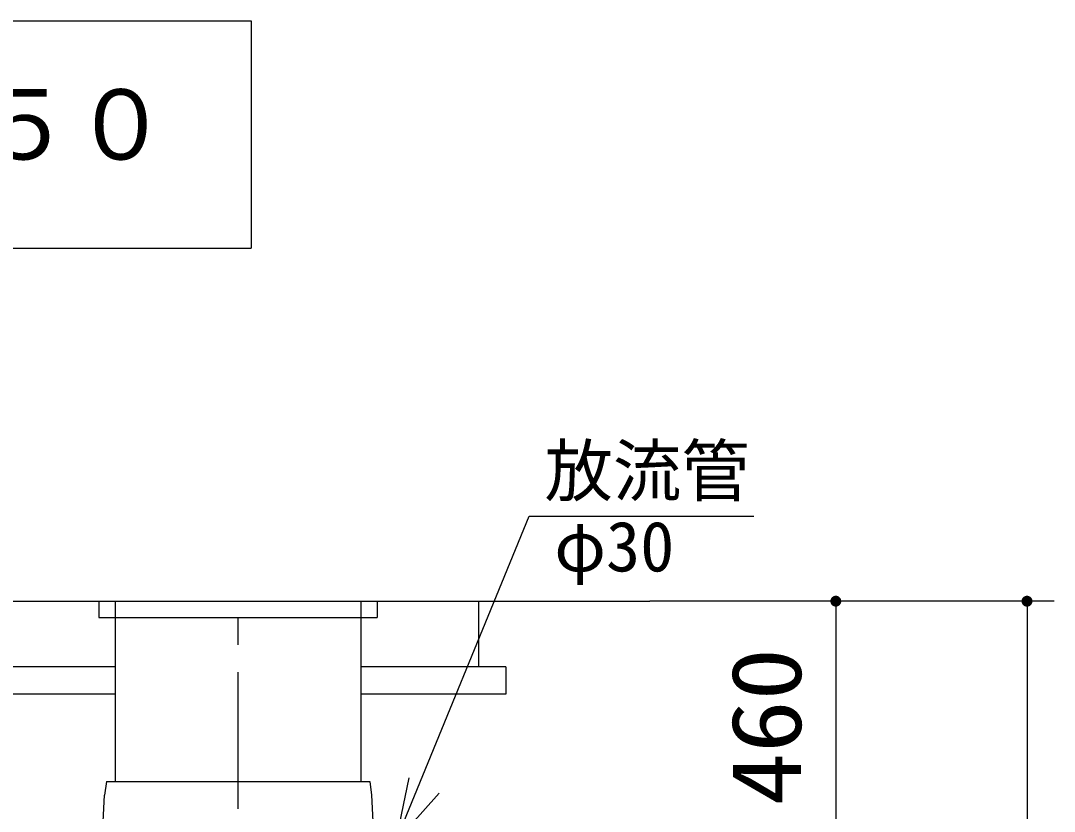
# Model space of a CAD drawing. Units: millimetres, scale not verified. Extents: x -14850 to 14850, y -10500 to 10500.
# Drawn here: x -6514 to -4622, y -3208 to -1761 of the extents above; entities that cross this region are included whole.
import ezdxf
from ezdxf.enums import TextEntityAlignment as Align

# ---------------------------------------------------------------- set-up
doc = ezdxf.new("R2010")
doc.units = ezdxf.units.MM
doc.header["$LTSCALE"] = 50
doc.linetypes.add('CHAIN1', pattern=[8, 5, -1, 1, -1])
for name, color, linetype, lineweight in [('0-1_機器', 3, 'Continuous', 25), ('0-3_水管', 3, 'Continuous', 25), ('0-5_製作', 5, 'Continuous', 25)]:
    doc.layers.add(name, color=color, linetype=linetype, lineweight=lineweight)
doc.styles.add('ＭＳ ゴシック', font='')
doc.styles.get('ＭＳ ゴシック').set_extended_font_data('MS Gothic')

msp = doc.modelspace()

# ---------------------------------------------------------------- linework, layer by layer
at = {"layer": '0-1_機器', "color": 2}
for p, q in [((-10071.9, -2823.58), (-5361.74, -2823.58)), ((-6370.74, -2823.58), (-6370.74, -2853.58)), ((-6340.74, -2823.58), (-6340.74, -3153.58)), ((-5890.74, -2823.58), (-5890.74, -3153.58)), ((-5860.74, -2823.58), (-5860.74, -2853.58)), ((-5675.74, -2823.58), (-5675.74, -2943.58)), ((-6370.74, -2853.58), (-5860.74, -2853.58)), ((-6340.74, -2943.58), (-6705.74, -2943.58)), ((-5625.74, -2943.58), (-5890.74, -2943.58)), ((-5625.74, -2943.58), (-5625.74, -2993.58)), ((-6340.74, -2993.58), (-6705.74, -2993.58)), ((-5625.74, -2993.58), (-5890.74, -2993.58))]:
    msp.add_line(p, q, dxfattribs=at)
at = {"layer": '0-1_機器', "linetype": 'CHAIN1'}
msp.add_line((-6115.74, -3203.58), (-6115.74, -2823.58), dxfattribs=at)
at = {"layer": '0-1_機器'}
for p, q in [((-6356.74, -3153.58), (-6359.92, -3179.02)), ((-6356.74, -3153.58), (-5874.74, -3153.58)), ((-5874.74, -3153.58), (-5871.56, -3179.02)), ((-6373.05, -3429.58), (-6359.92, -3179.02)), ((-5871.56, -3179.02), (-5858.43, -3429.58))]:
    msp.add_line(p, q, dxfattribs=at)
for points in [[(-5827.59, -3264.58), (-5582.97, -2667.81), (-5171.62, -2667.81)], [(-5802.91, -3147.14), (-5827.59, -3264.58), (-5747.5, -3175.21)]]:
    msp.add_lwpolyline(points, dxfattribs=at)
at = {"layer": '0-3_水管'}
for p, q in [((-9424.89, -1760.71), (-6091.56, -1760.71)), ((-6091.56, -1760.71), (-6091.56, -2177.38)), ((-9424.89, -2177.38), (-6091.56, -2177.38))]:
    msp.add_line(p, q, dxfattribs=at)
at = {"layer": '0-5_製作', "color": 2}
for p, q in [((-4621.52, -2823.58), (-5361.74, -2823.58)), ((-5021.52, -2823.58), (-5021.52, -3283.78)), ((-4671.52, -2823.58), (-4671.52, -4178.58))]:
    msp.add_line(p, q, dxfattribs=at)
at = {"layer": '0-5_製作'}
for points in [[(-5029.96, -2818.22), (-5021.52, -2823.58), (-5030.57, -2819.32)], [(-5029.22, -2817.2), (-5021.52, -2823.58), (-5029.96, -2818.22)], [(-5028.36, -2816.29), (-5021.52, -2823.58), (-5029.22, -2817.2)], [(-5027.4, -2815.49), (-5021.52, -2823.58), (-5028.36, -2816.29)], [(-5026.34, -2814.81), (-5021.52, -2823.58), (-5027.4, -2815.49)], [(-5026.34, -2814.81), (-5021.52, -2813.58), (-5021.52, -2823.58)], [(-5025.2, -2814.28), (-5021.52, -2813.58), (-5026.34, -2814.81)], [(-5024.01, -2813.89), (-5021.52, -2813.58), (-5025.2, -2814.28)], [(-5022.77, -2813.66), (-5021.52, -2813.58), (-5024.01, -2813.89)], [(-5021.52, -2813.58), (-5011.52, -2823.58), (-5021.52, -2823.58)], [(-5020.89, -2813.6), (-5011.52, -2823.58), (-5021.52, -2813.58)], [(-5019.65, -2813.75), (-5011.52, -2823.58), (-5020.89, -2813.6)], [(-5018.43, -2814.07), (-5011.52, -2823.58), (-5019.65, -2813.75)], [(-5017.26, -2814.53), (-5011.52, -2823.58), (-5018.43, -2814.07)], [(-5016.16, -2815.13), (-5011.52, -2823.58), (-5017.26, -2814.53)], [(-5016.16, -2815.13), (-5011.6, -2822.32), (-5011.52, -2823.58)], [(-5015.15, -2815.87), (-5011.6, -2822.32), (-5016.16, -2815.13)], [(-5015.15, -2815.87), (-5011.83, -2821.09), (-5011.6, -2822.32)], [(-5014.23, -2816.73), (-5011.83, -2821.09), (-5015.15, -2815.87)], [(-5014.23, -2816.73), (-5012.22, -2819.9), (-5011.83, -2821.09)], [(-5013.43, -2817.7), (-5012.22, -2819.9), (-5014.23, -2816.73)], [(-5013.43, -2817.7), (-5012.76, -2818.76), (-5012.22, -2819.9)], [(-4679.96, -2818.22), (-4671.52, -2823.58), (-4680.57, -2819.32)], [(-4679.22, -2817.2), (-4671.52, -2823.58), (-4679.96, -2818.22)], [(-4678.36, -2816.29), (-4671.52, -2823.58), (-4679.22, -2817.2)], [(-4677.4, -2815.49), (-4671.52, -2823.58), (-4678.36, -2816.29)], [(-4676.34, -2814.81), (-4671.52, -2823.58), (-4677.4, -2815.49)], [(-4676.34, -2814.81), (-4671.52, -2813.58), (-4671.52, -2823.58)], [(-4675.2, -2814.28), (-4671.52, -2813.58), (-4676.34, -2814.81)], [(-4674.01, -2813.89), (-4671.52, -2813.58), (-4675.2, -2814.28)], [(-4672.77, -2813.66), (-4671.52, -2813.58), (-4674.01, -2813.89)], [(-4671.52, -2813.58), (-4661.52, -2823.58), (-4671.52, -2823.58)], [(-4670.89, -2813.6), (-4661.52, -2823.58), (-4671.52, -2813.58)], [(-4669.65, -2813.75), (-4661.52, -2823.58), (-4670.89, -2813.6)], [(-4668.43, -2814.07), (-4661.52, -2823.58), (-4669.65, -2813.75)], [(-4667.26, -2814.53), (-4661.52, -2823.58), (-4668.43, -2814.07)], [(-4666.16, -2815.13), (-4661.52, -2823.58), (-4667.26, -2814.53)], [(-4666.16, -2815.13), (-4661.6, -2822.32), (-4661.52, -2823.58)], [(-4665.15, -2815.87), (-4661.6, -2822.32), (-4666.16, -2815.13)], [(-4665.15, -2815.87), (-4661.83, -2821.09), (-4661.6, -2822.32)], [(-4664.23, -2816.73), (-4661.83, -2821.09), (-4665.15, -2815.87)], [(-4664.23, -2816.73), (-4662.22, -2819.9), (-4661.83, -2821.09)], [(-4663.43, -2817.7), (-4662.22, -2819.9), (-4664.23, -2816.73)], [(-4663.43, -2817.7), (-4662.76, -2818.76), (-4662.22, -2819.9)], [(-5031.5, -2822.95), (-5021.52, -2823.58), (-5031.52, -2823.58)], [(-5031.52, -2823.58), (-5026.88, -2832.02), (-5031.44, -2824.83)], [(-5031.52, -2823.58), (-5025.78, -2832.62), (-5026.88, -2832.02)], [(-5021.52, -2823.58), (-5025.78, -2832.62), (-5031.52, -2823.58)], [(-5031.34, -2821.7), (-5021.52, -2823.58), (-5031.5, -2822.95)], [(-5031.44, -2824.83), (-5027.89, -2831.28), (-5031.21, -2826.06)], [(-5031.44, -2824.83), (-5026.88, -2832.02), (-5027.89, -2831.28)], [(-5031.03, -2820.49), (-5021.52, -2823.58), (-5031.34, -2821.7)], [(-5031.21, -2826.06), (-5028.81, -2830.42), (-5030.82, -2827.26)], [(-5031.21, -2826.06), (-5027.89, -2831.28), (-5028.81, -2830.42)], [(-5030.57, -2819.32), (-5021.52, -2823.58), (-5031.03, -2820.49)], [(-5030.82, -2827.26), (-5029.61, -2829.45), (-5030.28, -2828.39)], [(-5030.82, -2827.26), (-5028.81, -2830.42), (-5029.61, -2829.45)], [(-5021.52, -2823.58), (-5024.61, -2833.09), (-5025.78, -2832.62)], [(-5021.52, -2823.58), (-5023.39, -2833.4), (-5024.61, -2833.09)], [(-5021.52, -2823.58), (-5022.15, -2833.56), (-5023.39, -2833.4)], [(-5021.52, -2823.58), (-5021.52, -2833.58), (-5022.15, -2833.56)], [(-5021.52, -2823.58), (-5020.27, -2833.5), (-5021.52, -2833.58)], [(-5021.52, -2823.58), (-5019.03, -2833.26), (-5020.27, -2833.5)], [(-5021.52, -2823.58), (-5017.84, -2832.87), (-5019.03, -2833.26)], [(-5021.52, -2823.58), (-5016.7, -2832.34), (-5017.84, -2832.87)], [(-5021.52, -2823.58), (-5015.64, -2831.67), (-5016.7, -2832.34)], [(-5011.52, -2823.58), (-5015.64, -2831.67), (-5021.52, -2823.58)], [(-5011.52, -2823.58), (-5014.67, -2830.87), (-5015.64, -2831.67)], [(-5011.52, -2823.58), (-5013.81, -2829.95), (-5014.67, -2830.87)], [(-5011.52, -2823.58), (-5013.08, -2828.93), (-5013.81, -2829.95)], [(-5011.52, -2823.58), (-5012.47, -2827.83), (-5013.08, -2828.93)], [(-5011.52, -2823.58), (-5012.01, -2826.67), (-5012.47, -2827.83)], [(-5011.52, -2823.58), (-5011.7, -2825.45), (-5012.01, -2826.67)], [(-5011.52, -2823.58), (-5011.54, -2824.2), (-5011.7, -2825.45)], [(-4681.5, -2822.95), (-4671.52, -2823.58), (-4681.52, -2823.58)], [(-4681.52, -2823.58), (-4676.88, -2832.02), (-4681.44, -2824.83)], [(-4681.52, -2823.58), (-4675.78, -2832.62), (-4676.88, -2832.02)], [(-4671.52, -2823.58), (-4675.78, -2832.62), (-4681.52, -2823.58)], [(-4681.34, -2821.7), (-4671.52, -2823.58), (-4681.5, -2822.95)], [(-4681.44, -2824.83), (-4677.89, -2831.28), (-4681.21, -2826.06)], [(-4681.44, -2824.83), (-4676.88, -2832.02), (-4677.89, -2831.28)], [(-4681.03, -2820.49), (-4671.52, -2823.58), (-4681.34, -2821.7)], [(-4681.21, -2826.06), (-4678.81, -2830.42), (-4680.82, -2827.26)], [(-4681.21, -2826.06), (-4677.89, -2831.28), (-4678.81, -2830.42)], [(-4680.57, -2819.32), (-4671.52, -2823.58), (-4681.03, -2820.49)], [(-4680.82, -2827.26), (-4679.61, -2829.45), (-4680.28, -2828.39)], [(-4680.82, -2827.26), (-4678.81, -2830.42), (-4679.61, -2829.45)], [(-4671.52, -2823.58), (-4674.61, -2833.09), (-4675.78, -2832.62)], [(-4671.52, -2823.58), (-4673.39, -2833.4), (-4674.61, -2833.09)], [(-4671.52, -2823.58), (-4672.15, -2833.56), (-4673.39, -2833.4)], [(-4671.52, -2823.58), (-4671.52, -2833.58), (-4672.15, -2833.56)], [(-4671.52, -2823.58), (-4670.27, -2833.5), (-4671.52, -2833.58)], [(-4671.52, -2823.58), (-4669.03, -2833.26), (-4670.27, -2833.5)], [(-4671.52, -2823.58), (-4667.84, -2832.87), (-4669.03, -2833.26)], [(-4671.52, -2823.58), (-4666.7, -2832.34), (-4667.84, -2832.87)], [(-4671.52, -2823.58), (-4665.64, -2831.67), (-4666.7, -2832.34)], [(-4661.52, -2823.58), (-4665.64, -2831.67), (-4671.52, -2823.58)], [(-4661.52, -2823.58), (-4664.67, -2830.87), (-4665.64, -2831.67)], [(-4661.52, -2823.58), (-4663.81, -2829.95), (-4664.67, -2830.87)], [(-4661.52, -2823.58), (-4663.08, -2828.93), (-4663.81, -2829.95)], [(-4661.52, -2823.58), (-4662.47, -2827.83), (-4663.08, -2828.93)], [(-4661.52, -2823.58), (-4662.01, -2826.67), (-4662.47, -2827.83)], [(-4661.52, -2823.58), (-4661.7, -2825.45), (-4662.01, -2826.67)], [(-4661.52, -2823.58), (-4661.54, -2824.2), (-4661.7, -2825.45)]]:
    msp.add_solid(points, dxfattribs=at)

# ---------------------------------------------------------------- texts
at = {"layer": '0-1_機器', "color": 4, "style": 'ＭＳ ゴシック'}
for s, p in [('\u3000放流管\u3000', (-5679.84, -2658.17)), ('\u3000φ30', (-5662.13, -2796.67))]:
    msp.add_text(s, height=91.79, dxfattribs=at).set_placement(p, align=Align.BOTTOM_LEFT)
at = {"layer": '0-3_水管', "color": 4, "style": 'ＭＳ ゴシック'}
msp.add_text('Ｓ＝１／５０', height=128.4, dxfattribs=at).set_placement((-7293.61, -2053.34), align=Align.BOTTOM_LEFT)
at = {"layer": '0-5_製作', "color": 4, "style": 'ＭＳ ゴシック', "width": 1.1}
msp.add_text('460', height=128.4, rotation=90, dxfattribs=at).set_placement((-5046.52, -3197.43), align=Align.BOTTOM_LEFT)

doc.saveas('drawing.dxf')
